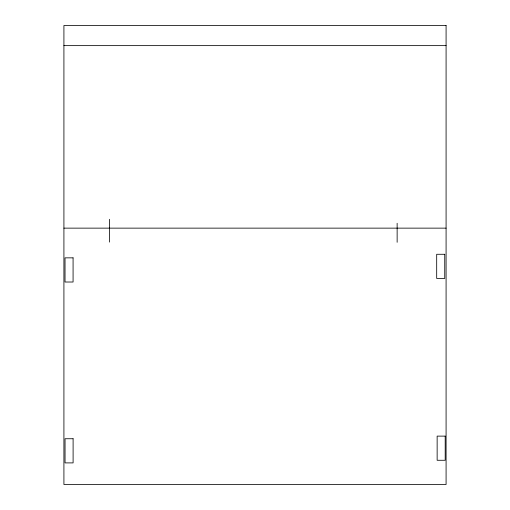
<?xml version="1.0" encoding="UTF-8"?>
<svg xmlns="http://www.w3.org/2000/svg" width="510" height="510" viewBox="0 0 510 510"><rect width="100%" height="100%" fill="white"/><g stroke="black" fill="none" stroke-linecap="round" stroke-linejoin="round"><path stroke-width="0.76" d="M63.916 45.632L446.084 45.632M63.916 228.136L446.084 228.136M397.137 223.278L397.137 242.295M109.612 219.294L109.612 242.103M446.084 25.5L63.916 25.5L63.916 484.5L446.084 484.5L446.084 25.5M444.739 254.28L436.687 254.28L436.687 278.441L444.739 278.441L444.739 254.28M73.077 257.85L65.025 257.856L65.025 282.017L73.077 282.017L73.077 257.85M445.192 436.12L437.14 436.12L437.14 460.275L445.192 460.275L445.192 436.12M73.102 438.74L65.044 438.74L65.044 462.901L73.102 462.901L73.102 438.74"/></g></svg>
